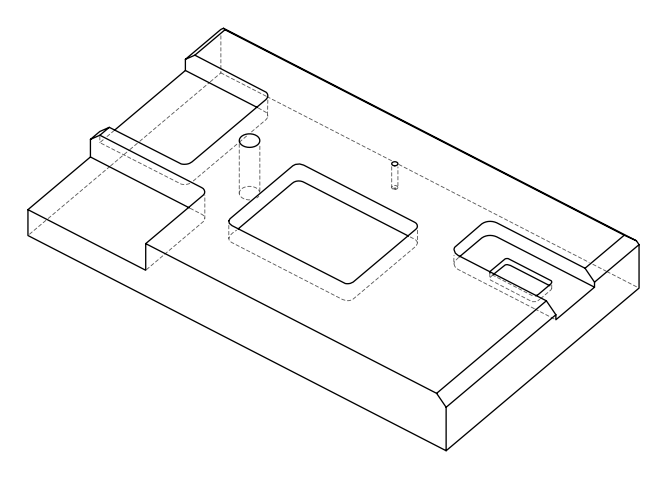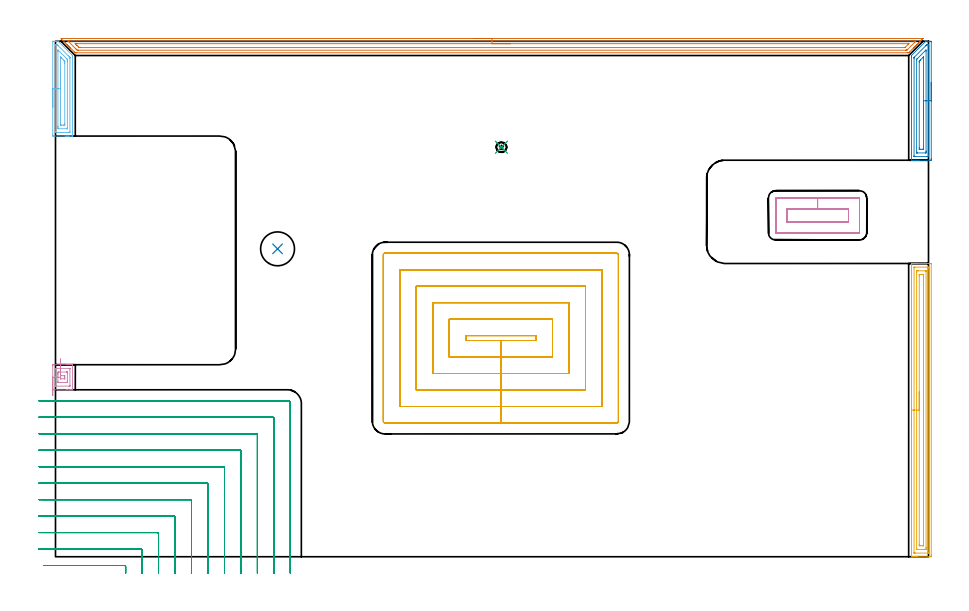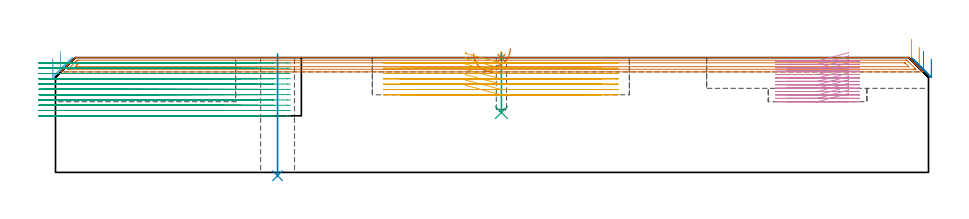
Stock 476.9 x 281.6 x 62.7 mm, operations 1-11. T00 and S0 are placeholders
(PLAN: 13 operations, 7 tool changes, 119.7 min)
(1 SPOT_DRILL | STEP1POCKET | NXT0321_9005460120000 | 0.03 min | 1 mm3)
(2 INDEXABLE_INSERT_DRILL_THROUGH_HOLE_FROM_SOLID | STEP1HOLE | NXT0302_008 | 0.27 min | 16819 mm3)
(3 DRILL_BLIND_HOLE_INTO_CENTER | STEP1POCKET | UGT0301_179 | 0.13 min | 698 mm3)
(4 AREA_MILL | FG_CHAMFER_SURFACE | UGT0205_001 | 0.69 min | 1519 mm3)
(5 AREA_MILL_1 | FG_CHAMFER_SURFACE_1 | UGT0205_001 | 5.38 min | 9692 mm3)
(6 AREA_MILL_2 | FG_CHAMFER_SURFACE_2 | UGT0205_001 | 1.83 min | 3388 mm3)
(7 AREA_MILL_3 | FG_CHAMFER_SURFACE_3 | UGT0205_001 | 11.35 min | 14253 mm3)
(8 AREA_MILL_4 | FG_CHAMFER_SURFACE_4 | UGT0205_001 | 2.25 min | 3911 mm3)
(9 MILL_CORNER_NOTCH_RECTANGULAR | CORNER_NOTCH_RECTANGULAR | NXT0201_011 | Follow Part, ap 3, ae 75% | 37.52 min | 388778 mm3)
(10 MILL_RECTANGULAR_POCKET | POCKET_RECTANGULAR_STRAIGHT | NXT0201_009 | Follow Part, ap 2, ae 75% | 6.67 min | 34671 mm3)
(11 MILL_RECTANGULAR_POCKET_1 | POCKET_RECTANGULAR_STRAIGHT_1 | NXT0201_011 | Follow Part, ap 3, ae 75% | 23.32 min | 297559 mm3)
(12 MILL_SLOT | SLOT_PARTIAL_RECTANGULAR | UGT0201_008 | Follow Part, ap 4, ae 75% | 7.96 min | 89293 mm3)
(13 MILL_SLOT_1 | SLOT_PARTIAL_RECTANGULAR_1 | UGT0201_008 | Follow Part, ap 4, ae 75% | 22.37 min | 294721 mm3)
(TOOL NXT0321_9005460120000 | NC Spot Drill, 142deg, 12mm, Carbide, Uncoated | D12 PA142 FL30 Z2)
(TOOL NXT0302_008 | Index. Insert Drill 18.5mm [880-D1850L25-05] | D18.5 PA176 FL93 Z2)
(TOOL UGT0301_179 | Twist Drill 5.6 mm | D5.6 PA118 FL55 Z2)
(TOOL UGT0205_001 | Chamfer Mill 20 x 3 x 45 deg. | D20 FL50 Z2)
(TOOL NXT0201_011 | ENDMILL 12mm [2P460-1200-NA 1630] | D12 FL38 Z6)
(TOOL NXT0201_009 | ENDMILL 8mm [2P460-0800-NA 1630] | D8 FL26 Z6)
(TOOL UGT0201_008 | End Mill 16 mm | D16 FL32 Z4)
(OP 1 SPOT_DRILL)
G17 G21 G94 G90
T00 M6
G54
G17 G0 G90 X243.6 Y223.7 S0 M3
G43 Z72.7 H0
G94 G81 G98 Z62.459 F250. R65.7
G80
M5
M2
(OP 2 INDEXABLE_INSERT_DRILL_THROUGH_HOLE_FROM_SOLID)
G17 G21 G94 G90
T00 M6
G54
G17 G0 G90 X121.3 Y168.2 S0 M3
G43 Z72.7 H1
G94 G81 G98 Z-1.823 F250. R64.7
G80
M5
M2
(OP 3 DRILL_BLIND_HOLE_INTO_CENTER)
G17 G21 G94 G90
T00 M6
G54
G17 G0 G90 X243.6 Y223.7 S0 M3
G43 Z72.7 H0
G94 G81 G98 Z32.7 F250. R64.7
G80
M5
M2
(OP 4 AREA_MILL)
G17 G21 G94 G90
T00 M6
G54
G17 G0 G90 X-1.5 Y88.05 S1061 M3
G43 Z72.7 H0
Z61.9
G94 G1 Y88.088 Z61.028 F250.
Y88.202 Z60.163
Y88.391 Z59.312
Y88.653 Z58.48
Y88.987 Z57.674
Y89.39 Z56.9
Y89.858 Z56.164
Y90.39 Z55.472
Y90.979 Z54.829
Y91.622 Z54.24
Y92.314 Z53.708
Y93.05 Z53.24
Y93.824 Z52.837
Y94.63 Z52.503
Y95.462 Z52.241
Y96.313 Z52.052
Y97.178 Z51.938
Y98.05 Z51.9
Y104.296
X-1.497 Y104.665 Z51.902
X-1.492 Y104.89 Z51.906
X-1.263 Y104.9 Z52.134
X6.117 Z59.511
X6.69 Z60.087
X7.003 Z60.399
X7.577 Z60.973
X7.89 Z61.285
X8.516 Z61.915
X8.93 Z62.33
X9.273 Y104.893 Z62.664
X9.297 Y104.89 Z62.688
X9.3 Y104.742 Z62.7
Y91.358
X9.297 Y91.21 Z62.688
X9.273 Y91.207 Z62.664
X8.93 Y91.2 Z62.33
X8.516 Z61.915
X7.89 Z61.285
X6.69 Z60.087
X6.117 Z59.511
X-1.264 Y91.201 Z52.133
X-1.492 Y91.21 Z51.906
X-1.499 Y91.438 Z51.899
Y91.468
X-1.5 Y98.05 Z51.9
X-0.086 Z53.314
Y102.508
X-0.084 Y102.734 Z53.316
X-0.081 Y102.844 Z53.319
X-0.078 Y102.89 Z53.322
X0.025 Y102.893 Z53.425
X0.412 Y102.899 Z53.812
X7.504 Y102.9 Z60.904
X7.749 Y102.897 Z61.149
X7.844 Y102.892 Z61.244
X7.879 Y102.888 Z61.279
X7.881 Y102.843 Z61.281
X7.884 Y102.734 Z61.284
X7.886 Y102.516 Z61.286
Y93.592
X7.884 Y93.366 Z61.284
X7.881 Y93.256 Z61.281
X7.878 Y93.21 Z61.278
X7.774 Y93.207 Z61.174
X7.388 Y93.201 Z60.788
X0.296 Y93.2 Z53.696
X0.051 Y93.203 Z53.451
X-0.044 Y93.208 Z53.356
X-0.079 Y93.212 Z53.321
X-0.081 Y93.257 Z53.319
X-0.084 Y93.366 Z53.316
X-0.086 Y93.584 Z53.314
Y98.05
X1.328 Z54.728
Y99.3
X1.329 Y99.835 Z54.729
X1.33 Y100.19 Z54.73
X1.335 Y100.727 Z54.735
X1.346 Y100.89 Z54.746
X1.514 Y100.898 Z54.914
X1.683 Y100.899 Z55.083
X2.398 Y100.9 Z55.798
X5.945 Z59.345
X6.117 Y100.899 Z59.517
X6.288 Y100.895 Z59.688
X6.402 Y100.89 Z59.802
X6.465 Y100.88 Z59.865
X6.467 Y100.845 Z59.867
X6.469 Y100.727 Z59.869
X6.471 Y100.37 Z59.871
Y96.265
X6.47 Y95.91 Z59.87
X6.464 Y95.373 Z59.864
X6.454 Y95.21 Z59.854
X6.286 Y95.202 Z59.686
X6.117 Y95.201 Z59.517
X5.402 Y95.2 Z58.802
X1.855 Z55.255
X1.683 Y95.201 Z55.083
X1.512 Y95.205 Z54.912
X1.398 Y95.21 Z54.798
X1.335 Y95.22 Z54.735
X1.333 Y95.255 Z54.733
X1.33 Y95.373 Z54.73
X1.329 Y95.73 Z54.729
X1.328 Y98.05 Z54.728
X2.743 Z56.143
X2.746 Y98.766 Z56.146
X2.749 Y98.87 Z56.149
X2.751 Y98.89 Z56.151
X2.771 Y98.893 Z56.171
X2.823 Y98.896 Z56.223
X3.034 Y98.899 Z56.434
X4.779 Z58.179
X4.976 Y98.897 Z58.376
X5.025 Y98.894 Z58.425
X5.046 Y98.891 Z58.446
X5.05 Y98.88 Z58.45
X5.052 Y98.813 Z58.452
X5.057 Y98.224 Z58.457
Y98.05
X5.054 Y97.334 Z58.454
X5.051 Y97.23 Z58.451
X5.049 Y97.21 Z58.449
X5.029 Y97.207 Z58.429
X4.977 Y97.204 Z58.377
X4.766 Y97.201 Z58.166
X3.021 Z56.421
X2.824 Y97.203 Z56.224
X2.775 Y97.206 Z56.175
X2.754 Y97.21 Z56.154
X2.75 Y97.22 Z56.15
X2.748 Y97.287 Z56.148
X2.743 Y97.876 Z56.143
Y98.05
X2.742 Y98.922 Z56.18
X2.741 Y99.787 Z56.293
Y100.639 Z56.481
X2.74 Y101.471 Z56.743
X2.739 Y102.277 Z57.076
X2.738 Y103.051 Z57.478
Y103.787 Z57.946
X2.737 Y104.48 Z58.477
Y105.124 Z59.066
X2.736 Y105.714 Z59.708
Y106.245 Z60.4
X2.735 Y106.715 Z61.135
Y107.118 Z61.909
Y107.453 Z62.714
X2.734 Y107.716 Z63.546
Y107.906 Z64.398
Y108.02 Z65.262
Y108.059 Z66.134
G0 Z72.7
M5
M2
(OP 5 AREA_MILL_1)
G17 G21 G94 G90
T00 M6
G54
G17 G0 G90 X467.6 Y70.1 S1061 M3
G43 Z72.7 H0
G94 G1 Y70.138 Z71.828 F250.
Y70.252 Z70.963
Y70.441 Z70.112
Y70.703 Z69.28
Y71.037 Z68.474
Y71.44 Z67.7
Y71.909 Z66.964
Y72.44 Z66.272
Y73.029 Z65.629
Y73.672 Z65.039
Y74.364 Z64.508
Y75.1 Z64.04
Y75.874 Z63.637
Y76.68 Z63.303
Y77.512 Z63.041
Y78.364 Z62.852
Y79.229 Z62.738
Y80.1 Z62.7
Y160.032
X467.603 Y160.191 Z62.688
X467.63 Y160.2 Z62.661
X467.994 Z62.306
X468.343 Z61.956
X469.01 Z61.285
X470.23 Z60.067
X470.784 Z59.511
X477.876 Z52.421
X478.155 Y160.198 Z52.142
X478.392 Y160.19 Z51.906
X478.399 Y159.952 Z51.899
X478.4 Y0.98 Z51.9
X478.399 Y0.615 Z51.901
X478.394 Y0.093 Z51.903
X478.392 Y0.008 Z51.906
X477.876 Y0.004 Z52.421
X477.266 Y0. Z53.031
X470.784 Z59.511
X470.23 Z60.067
X469.897 Z60.399
X469.344 Z60.953
X469.01 Z61.285
X468.344 Z61.956
X467.994 Z62.306
X467.63 Z62.661
X467.603 Y0.009 Z62.688
X467.6 Y0.168 Z62.7
Y80.1
X469.014 Z61.286
Y157.795
X469.015 Y158.022 Z61.285
X469.018 Y158.132 Z61.282
X469.021 Y158.179 Z61.279
X469.102 Y158.19 Z61.198
X469.501 Y158.199 Z60.799
X476.103 Y158.2 Z54.197
X476.592 Z53.708
X476.846 Y158.195 Z53.454
X476.951 Y158.19 Z53.349
X476.979 Y158.179 Z53.321
X476.982 Y158.131 Z53.318
X476.985 Y158.022 Z53.315
X476.986 Y157.803 Z53.314
Y2.405
X476.985 Y2.178 Z53.315
X476.982 Y2.068 Z53.318
X476.979 Y2.021 Z53.321
X476.898 Y2.01 Z53.402
X476.5 Y2.001 Z53.8
X469.897 Y2. Z60.403
X469.408 Z60.892
X469.154 Y2.005 Z61.146
X469.049 Y2.01 Z61.251
X469.021 Y2.021 Z61.279
X469.018 Y2.069 Z61.282
X469.015 Y2.178 Z61.285
X469.014 Y2.397 Z61.286
Y80.1
X470.428 Z59.872
X470.429 Y155.12 Z59.871
X470.43 Y155.477 Z59.87
X470.433 Y156.013 Z59.867
X470.435 Y156.182 Z59.865
X470.603 Y156.195 Z59.697
X470.784 Y156.197 Z59.517
X471.485 Y156.2 Z58.815
X475.031 Z55.269
X475.217 Y156.199 Z55.083
X475.402 Y156.197 Z54.898
X475.525 Y156.193 Z54.775
X475.565 Y156.19 Z54.735
X475.567 Y156.174 Z54.733
X475.569 Y156.132 Z54.731
X475.571 Y156.013 Z54.729
Y5.08
X475.57 Y4.723 Z54.73
X475.567 Y4.187 Z54.733
X475.565 Y4.018 Z54.735
X475.397 Y4.006 Z54.903
X475.217 Y4.003 Z55.083
X474.515 Y4. Z55.785
X470.969 Z59.331
X470.784 Y4.001 Z59.517
X470.598 Y4.003 Z59.702
X470.475 Y4.007 Z59.825
X470.435 Y4.01 Z59.865
X470.433 Y4.026 Z59.867
X470.431 Y4.068 Z59.869
X470.429 Y4.187 Z59.871
X470.428 Y80.1 Z59.872
X471.843 Z58.457
Y153.334
X471.845 Y154.051 Z58.455
X471.847 Y154.155 Z58.453
X471.849 Y154.18 Z58.451
X471.86 Y154.19 Z58.44
X471.912 Y154.193 Z58.388
X472.127 Y154.197 Z58.173
X472.557 Y154.2 Z57.743
X473.47 Z56.83
X473.881 Y154.198 Z56.419
X474.087 Y154.194 Z56.213
X474.137 Y154.19 Z56.163
X474.151 Y154.185 Z56.149
X474.153 Y154.169 Z56.147
X474.155 Y154.102 Z56.145
X474.157 Y153.508 Z56.143
Y153.334
Y6.148
X474.155 Y6.044 Z56.145
X474.153 Y6.016 Z56.147
X474.15 Y6.01 Z56.15
X474.141 Y6.006 Z56.159
X474.088 Y6.003 Z56.212
X473.873 Y6.001 Z56.427
X473.443 Y6. Z56.857
X472.53 Z57.77
X472.119 Y6.002 Z58.181
X471.913 Y6.006 Z58.387
X471.863 Y6.01 Z58.437
X471.849 Y6.015 Z58.451
X471.847 Y6.031 Z58.453
X471.845 Y6.098 Z58.455
X471.843 Y6.692 Z58.457
Y6.866
Y80.1
Y80.972 Z58.495
Y81.837 Z58.609
Y82.688 Z58.798
Y83.52 Z59.06
Y84.326 Z59.394
Y85.1 Z59.797
Y85.836 Z60.266
Y86.528 Z60.797
Y87.171 Z61.386
Y87.761 Z62.029
Y88.292 Z62.722
Y88.76 Z63.457
Y89.163 Z64.231
Y89.497 Z65.037
Y89.759 Z65.869
Y89.948 Z66.721
Y90.062 Z67.586
Y90.1 Z68.457
G0 Z72.7
M5
M2
(OP 6 AREA_MILL_2)
G17 G21 G94 G90
T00 M6
G54
G17 G0 G90 X-1.5 Y245.7 S1061 M3
G43 Z72.7 H0
Z61.9
G94 G1 Y245.738 Z61.028 F250.
Y245.852 Z60.163
Y246.041 Z59.312
Y246.303 Z58.48
Y246.637 Z57.674
Y247.04 Z56.9
Y247.508 Z56.164
Y248.04 Z55.472
Y248.629 Z54.829
Y249.272 Z54.24
Y249.964 Z53.708
Y250.7 Z53.24
Y251.474 Z52.837
Y252.28 Z52.503
Y253.112 Z52.241
Y253.963 Z52.052
Y254.828 Z51.938
Y255.7 Z51.9
Y281.303
X-1.497 Y281.485 Z51.903
X-1.491 Y281.598 Z51.906
X-0.09 Y281.6 Z53.306
X0.368 Z53.766
X1.457 Y281.599 Z54.854
X1.5 Y281.59 Z54.896
X1.547 Y281.554 Z54.945
X9.173 Y273.928 Z62.572
X9.225 Y273.873 Z62.624
X9.295 Y273.795 Z62.691
X9.3 Y273.038 Z62.7
Y229.915
X9.297 Y229.809 Z62.689
X9.28 Y229.806 Z62.672
X9.03 Y229.8 Z62.428
X7.46 Z60.859
X7.003 Z60.399
X6.775 Z60.172
X6.117 Z59.514
X5.888 Z59.285
X5.23 Z58.624
X-1.307 Y229.801 Z52.09
X-1.491 Y229.81 Z51.905
X-1.499 Y229.994 Z51.899
X-1.5 Y230.359 Z51.9
Y255.7
X-0.086 Z53.314
Y279.258
X-0.081 Y279.483 Z53.319
X-0.079 Y279.585 Z53.321
X0.124 Y279.591 Z53.524
X0.462 Y279.598 Z53.862
X0.797 Y279.599 Z54.197
X0.909 Y279.596 Z54.309
X0.998 Y279.591 Z54.398
X1.053 Y279.586 Z54.453
X1.089 Y279.552 Z54.489
X1.387 Y279.262 Z54.787
X7.003 Y273.647 Z60.403
X7.609 Y273.038 Z61.009
X7.812 Y272.828 Z61.212
X7.879 Y272.757 Z61.279
X7.881 Y272.706 Z61.281
X7.883 Y272.596 Z61.283
X7.886 Y272.153 Z61.286
Y232.141
X7.881 Y231.916 Z61.281
X7.879 Y231.815 Z61.279
X7.676 Y231.809 Z61.076
X7.338 Y231.802 Z60.738
X3.625 Y231.8 Z57.025
X0.797 Z54.197
X0.246 Y231.801 Z53.646
X0.041 Y231.805 Z53.441
X-0.023 Y231.81 Z53.377
X-0.079 Y231.817 Z53.321
X-0.081 Y231.917 Z53.319
X-0.086 Y232.134 Z53.314
Y255.7
X1.328 Z54.728
X1.329 Y276.062 Z54.729
X1.33 Y276.595 Z54.73
X1.333 Y276.779 Z54.733
X1.335 Y276.848 Z54.735
X1.604 Y276.595 Z55.004
X6.052 Y272.149 Z59.452
X6.117 Y272.084 Z59.517
X6.32 Y271.875 Z59.72
X6.421 Y271.768 Z59.821
X6.465 Y271.713 Z59.865
X6.467 Y271.616 Z59.867
X6.47 Y271.26 Z59.87
X6.471 Y270.904 Z59.871
X6.472 Y270.371 Z59.872
X6.471 Y234.449 Z59.871
X6.469 Y233.916 Z59.869
X6.467 Y233.828 Z59.867
X6.466 Y233.814 Z59.866
X6.424 Y233.808 Z59.824
X6.347 Y233.803 Z59.747
X6.232 Y233.8 Z59.632
X1.683 Y233.801 Z55.083
X1.568 Y233.803 Z54.968
X1.343 Y233.81 Z54.743
X1.335 Y233.916 Z54.735
X1.331 Y234.269 Z54.731
X1.329 Y234.805 Z54.729
X1.328 Y235.161 Z54.728
Y255.7
X2.743 Z56.143
Y272.149
X2.745 Y272.863 Z56.145
X2.747 Y272.966 Z56.147
X2.748 Y272.981 Z56.148
X2.831 Y272.908 Z56.231
X3.023 Y272.722 Z56.423
X3.312 Y272.439 Z56.712
X3.457 Y272.295 Z56.857
X4.491 Y271.26 Z57.891
X4.639 Y271.109 Z58.039
X4.937 Y270.803 Z58.337
X5.051 Y270.673 Z58.451
X5.053 Y270.633 Z58.453
X5.056 Y270.546 Z58.456
X5.057 Y270.371 Z58.457
Y269.655
Y236.583
X5.053 Y235.871 Z58.453
X5.051 Y235.822 Z58.451
X5.046 Y235.81 Z58.446
X5.026 Y235.807 Z58.426
X4.929 Y235.803 Z58.329
X4.734 Y235.801 Z58.134
X4.343 Y235.8 Z57.743
X3.351 Z56.751
X3.022 Y235.802 Z56.422
X2.858 Y235.806 Z56.258
X2.776 Y235.81 Z56.176
X2.749 Y235.817 Z56.149
X2.748 Y235.844 Z56.148
X2.743 Y236.409 Z56.143
Y255.7
Y256.572 Z56.181
Y257.436 Z56.295
Y258.288 Z56.483
Y259.12 Z56.746
Y259.926 Z57.08
Y260.7 Z57.482
Y261.436 Z57.951
Y262.128 Z58.482
Y262.771 Z59.072
Y263.36 Z59.715
Y263.891 Z60.407
Y264.36 Z61.143
Y264.763 Z61.916
Y265.097 Z62.722
Y265.359 Z63.554
Y265.548 Z64.406
Y265.662 Z65.271
Y265.7 Z66.143
G0 Z72.7
M5
M2
(OP 7 AREA_MILL_3)
G17 G21 G94 G90
T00 M6
G54
G17 G0 G90 X228.45 Y283.1 S1061 M3
G43 Z72.7 H0
Z64.9
G94 G1 X228.488 Z64.029 F250.
X228.602 Z63.164
X228.791 Z62.312
X229.053 Z61.48
X229.387 Z60.674
X229.79 Z59.9
X230.258 Z59.164
X230.79 Z58.472
X231.379 Z57.829
X232.022 Z57.24
X232.714 Z56.709
X233.45 Z56.24
X234.224 Z55.837
X235.03 Z55.503
X235.862 Z55.241
X236.713 Z55.052
X237.578 Z54.938
X238.45 Z54.9
X473.883 Y283.099 Z54.899
X473.885 Y283.095 Z54.903
X473.883 Y283.084 Z54.914
X473.293 Y282.493 Z55.507
X473.072 Y282.27 Z55.726
X472.46 Y281.66 Z56.339
X472.395 Y281.595 Z56.404
X472.195 Y281.393 Z56.603
X471.627 Y280.827 Z57.173
X471.502 Y280.701 Z57.297
X471.317 Y280.516 Z57.48
X470.794 Y279.994 Z58.006
X470.44 Y279.639 Z58.358
X469.96 Y279.161 Z58.839
X469.716 Y278.915 Z59.082
X469.564 Y278.761 Z59.234
X469.414 Y278.613 Z59.385
X469.27 Y278.469 Z59.529
X469.125 Y278.323 Z59.673
X468.983 Y278.182 Z59.816
X468.823 Y278.022 Z59.975
X468.686 Y277.884 Z60.112
X466.492 Y275.691 Z62.306
X466.145 Y275.347 Z62.653
X466.1 Y275.307 Z62.693
X465.251 Y275.3 Z62.7
X11.648
X10.881 Y275.304 Z62.695
X10.799 Y275.307 Z62.693
X10.755 Y275.346 Z62.653
X10.408 Y275.691 Z62.306
X8.214 Y277.884 Z60.112
X8.077 Y278.022 Z59.975
X7.917 Y278.182 Z59.816
X7.775 Y278.323 Z59.673
X7.63 Y278.469 Z59.529
X7.486 Y278.613 Z59.385
X7.336 Y278.761 Z59.234
X7.184 Y278.915 Z59.083
X7.055 Y279.044 Z58.954
X6.9 Y279.197 Z58.798
X6.737 Y279.362 Z58.636
X6.624 Y279.475 Z58.523
X6.459 Y279.639 Z58.356
X6.291 Y279.808 Z58.19
X5.332 Y280.767 Z57.231
X3.391 Y282.709 Z55.291
X3.166 Y282.937 Z55.063
X3.019 Y283.093 Z54.906
X3.166 Y283.1 Z54.9
X238.45
Y281.686 Z56.314
X468.972
X469.547 Y281.685 Z56.315
X469.716 Y281.683 Z56.317
X469.872 Y281.679 Z56.321
X470.007 Y281.669 Z56.331
X469.947 Y281.604 Z56.396
X469.812 Y281.464 Z56.536
X469.716 Y281.366 Z56.634
X469.509 Y281.158 Z56.842
X465.526 Y277.176 Z60.824
X465.252 Y276.904 Z61.096
X465.078 Y276.739 Z61.261
X465.052 Y276.721 Z61.279
X465.01 Y276.719 Z61.281
X464.917 Y276.716 Z61.284
X464.731 Y276.715 Z61.285
X464.359 Y276.714 Z61.286
X12.541 Y276.715 Z61.285
X12.392
X12.021 Y276.72 Z61.28
X11.839 Y276.723 Z61.277
X11.648 Y276.906 Z61.094
X11.105 Y277.446 Z60.554
X10.755 Y277.794 Z60.206
X7.184 Y281.366 Z56.634
X6.944 Y281.611 Z56.389
X6.896 Y281.662 Z56.338
X6.883 Y281.679 Z56.321
X6.893 Y281.681 Z56.319
X6.95 Y281.683 Z56.317
X7.184 Y281.685 Z56.315
X7.332 Y281.686 Z56.314
X238.45
Y280.272 Z57.728
X465.947 Y280.271 Z57.729
X466.014 Y280.27 Z57.73
X466.145 Y280.266 Z57.734
X466.152 Y280.265 Z57.735
X466.15 Y280.257 Z57.743
X466.145 Y280.245 Z57.755
X464.223 Y278.323 Z59.677
X464.072 Y278.175 Z59.825
X464.041 Y278.148 Z59.852
X464.027 Y278.138 Z59.862
X463.992 Y278.135 Z59.865
X463.861 Y278.131 Z59.869
X463.663 Y278.129 Z59.871
X13.631
X13.434 Y278.13 Z59.87
X13.237 Y278.134 Z59.866
X12.869 Y278.143 Z59.857
X12.681 Y278.323 Z59.677
X12.541 Y278.459 Z59.541
X11.799 Y279.2 Z58.8
X11.648 Y279.351 Z58.649
X10.925 Y280.077 Z57.923
X10.755 Y280.25 Z57.75
X10.752 Y280.266 Z57.734
X11.648 Y280.271 Z57.729
X238.45 Y280.272 Z57.728
X239.322 Z57.767
X240.186 Z57.88
X241.038 Z58.069
X241.87 Z58.332
X242.676 Z58.665
X243.45 Z59.068
X244.186 Z59.537
X244.878 Z60.068
X245.521 Z60.657
X246.11 Z61.301
X246.641 Z61.993
X247.11 Z62.728
X247.513 Z63.502
X247.847 Z64.308
X248.109 Z65.14
X248.298 Z65.992
X248.412 Z66.857
X248.45 Z67.728
G0 Z72.7
M5
M2
(OP 8 AREA_MILL_4)
G17 G21 G94 G90
T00 M6
G54
G17 G0 G90 X478.4 Y259.1 S1061 M3
G43 Z72.7 H0
Z61.9
G94 G1 Y259.062 Z61.028 F250.
Y258.948 Z60.164
Y258.759 Z59.312
Y258.497 Z58.48
Y258.163 Z57.674
Y257.76 Z56.9
Y257.292 Z56.164
Y256.76 Z55.472
Y256.171 Z54.829
Y255.528 Z54.24
Y254.836 Z53.709
Y254.1 Z53.24
Y253.326 Z52.837
Y252.52 Z52.503
Y251.688 Z52.241
Y250.836 Z52.052
Y249.972 Z51.938
Y249.1 Z51.9
Y217.503
X478.399 Y217.14 Z51.901
X478.393 Y216.623 Z51.903
X478.391 Y216.607 Z51.905
X477.876 Y216.6 Z52.42
X471.67 Z58.623
X470.975 Z59.322
X470.783 Z59.514
X470.089 Z60.208
X469.897 Z60.4
X469.513 Z60.786
X468.508 Z61.791
X468.124 Z62.175
X467.826 Z62.472
X467.616 Y216.607 Z62.676
X467.603 Y216.609 Z62.689
X467.6 Y216.696 Z62.7
Y273.07
X467.604 Y273.795 Z62.69
X467.673 Y273.873 Z62.626
X475.331 Y281.533 Z54.966
X475.385 Y281.588 Z54.908
X475.397 Y281.595 Z54.895
X475.407 Y281.599 Z54.885
X475.445 Y281.6 Z54.848
X475.6 Z54.697
X477.492 Z52.807
X478.392 Y281.599 Z51.906
X478.395 Y281.504 Z51.905
X478.4 Y281.242 Z51.9
Y249.1
X476.986 Z53.314
Y218.92
X476.984 Y218.695 Z53.316
X476.982 Y218.64 Z53.318
X476.979 Y218.616 Z53.321
X476.977 Y218.61 Z53.323
X476.943 Y218.607 Z53.357
X476.733 Y218.602 Z53.567
X476.418 Y218.6 Z53.882
X476.103 Z54.197
X469.325 Z60.975
X469.136 Y218.603 Z61.164
X469.083 Y218.605 Z61.217
X469.032 Y218.609 Z61.268
X469.021 Y218.696 Z61.279
X469.014 Y218.911 Z61.286
Y218.916
Y272.178
X469.017 Y272.624 Z61.283
X469.019 Y272.734 Z61.281
X469.021 Y272.757 Z61.279
X469.033 Y272.774 Z61.267
X469.062 Y272.808 Z61.238
X469.165 Y272.915 Z61.135
X475.375 Y279.125 Z54.925
X475.536 Y279.284 Z54.764
X475.825 Y279.563 Z54.475
X475.868 Y279.59 Z54.432
X475.946 Y279.593 Z54.354
X476.103 Y279.597 Z54.197
X476.675 Y279.6 Z53.625
X476.864 Y279.597 Z53.436
X476.917 Y279.595 Z53.383
X476.968 Y279.591 Z53.332
X476.979 Y279.504 Z53.321
X476.986 Y279.289 Z53.314
Y279.284
Y249.1
X475.572 Z54.728
X475.571 Y221.579 Z54.729
X475.57 Y221.225 Z54.73
X475.566 Y220.691 Z54.734
X475.565 Y220.612 Z54.736
X475.398 Y220.604 Z54.902
X475.307 Y220.601 Z54.993
X470.783 Z59.517
X470.692 Y220.603 Z59.608
X470.511 Y220.61 Z59.789
X470.435 Y220.618 Z59.865
X470.433 Y220.641 Z59.867
X470.431 Y220.691 Z59.869
X470.429 Y221.046 Z59.871
Y271.294
X470.43 Y271.648 Z59.87
X470.433 Y271.7 Z59.867
X470.436 Y271.725 Z59.864
X470.449 Y271.741 Z59.851
X470.522 Y271.819 Z59.778
X470.783 Y272.084 Z59.517
X470.832 Y272.133 Z59.468
X475.321 Y276.621 Z54.979
X475.422 Y276.718 Z54.878
X475.556 Y276.846 Z54.744
X475.565 Y276.621 Z54.735
X475.569 Y276.463 Z54.731
X475.571 Y276.266 Z54.729
X475.572 Y249.1 Z54.728
X474.157 Z56.143
Y223.528
X474.156 Y223.354 Z56.144
X474.151 Y222.646 Z56.149
X474.144 Y222.61 Z56.156
X474.102 Y222.606 Z56.198
X474.008 Y222.602 Z56.292
X473.82 Y222.601 Z56.48
X473.443 Y222.6 Z56.857
X472.423 Z57.877
X472.12 Z58.18
X471.968 Y222.602 Z58.332
X471.892 Y222.606 Z58.408
X471.858 Y222.609 Z58.442
X471.85 Y222.628 Z58.45
X471.844 Y223.18 Z58.456
X471.843 Y223.354 Z58.457
Y270.234
X471.844 Y270.407 Z58.456
X471.847 Y270.585 Z58.453
X471.85 Y270.67 Z58.45
X471.894 Y270.733 Z58.406
X472.06 Y270.904 Z58.24
X472.443 Y271.294 Z57.857
X472.5 Y271.351 Z57.8
X473.831 Y272.682 Z56.469
X473.941 Y272.792 Z56.359
X474.08 Y272.929 Z56.22
X474.141 Y272.984 Z56.159
X474.15 Y272.99 Z56.15
X474.153 Y272.974 Z56.147
X474.156 Y272.919 Z56.144
X474.157 Y272.787 Z56.143
Y249.1
Y248.228 Z56.181
Y247.364 Z56.295
Y246.512 Z56.483
Y245.68 Z56.746
Y244.874 Z57.08
Y244.1 Z57.482
Y243.364 Z57.951
Y242.672 Z58.482
Y242.029 Z59.072
Y241.44 Z59.715
Y240.908 Z60.407
Y240.44 Z61.143
Y240.037 Z61.917
Y239.703 Z62.722
Y239.441 Z63.555
Y239.252 Z64.406
Y239.138 Z65.271
Y239.1 Z66.143
G0 Z72.7
M5
M2
(OP 9 MILL_CORNER_NOTCH_RECTANGULAR)
G17 G21 G94 G90
T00 M6
G54
G17 G0 G90 X38.3 Y-9. S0 M3
G43 Z72.7 H1
Z59.809
G94 G1 Y-6. F250.
Y-5.393 F500.
G3 X37.707 Y-4.8 R0.6
G1 X-3.6
X-6.6 F250.
G0 Z72.7
X47.3 Y-9.
Z59.809
G1 Y-6.
Y3.606 F500.
G3 X46.706 Y4.2 R0.6
G1 X-5.004
G2 X-6. Y4.206 R81.
G1 X-9. Y4.243 F250.
G0 Z72.7
X56.3 Y-9.
Z59.809
G1 Y-6.
Y12.606 F500.
G3 X55.706 Y13.2 R0.6
G1 X-5.004
G2 X-6. Y13.207 R72.
G1 X-9. Y13.248 F250.
G0 Z72.7
X65.3 Y-9.
Z59.809
G1 Y-6.
Y21.606 F500.
G3 X64.706 Y22.2 R0.6
G1 X-5.004
G2 X-6. Y22.208 R63.
G1 X-9. Y22.255 F250.
G0 Z72.7
X74.3 Y-9.
Z59.809
G1 Y-6.
Y30.605 F500.
G3 X73.705 Y31.2 R0.6
G1 X-5.004
G2 X-6. Y31.209 R54.
G1 X-8.999 Y31.265 F250.
G0 Z72.7
X83.3 Y-9.
Z59.809
G1 Y-6.
Y39.605 F500.
G3 X82.705 Y40.2 R0.6
G1 X-5.004
G2 X-6. Y40.211 R45.
G1 X-8.999 Y40.277 F250.
G0 Z72.7
X92.3 Y-9.
Z59.809
G1 Y-6.
Y48.605 F500.
G3 X91.705 Y49.2 R0.6
G1 X-5.004
G2 X-6. Y49.214 R36.
G1 X-8.999 Y49.297 F250.
G0 Z72.7
X101.3 Y-9.
Z59.809
G1 Y-6.
Y57.604 F500.
G3 X100.704 Y58.2 R0.6
G1 X-5.004
G2 X-6. Y58.218 R27.
G1 X-8.998 Y58.329 F250.
G0 Z72.7
X110.3 Y-9.
Z59.809
G1 Y-6.
Y66.604 F500.
G3 X109.704 Y67.2 R0.6
G1 X-5.004
G2 X-6. Y67.228 R18.
G1 X-8.995 Y67.394 F250.
G0 Z72.7
X119.3 Y-9.
Z59.809
G1 Y-6.
Y75.604 F500.
G3 X118.704 Y76.2 R0.6
G1 X-5.004
G2 X-6. Y76.255 R9.
G1 X-8.982 Y76.587 F250.
G0 Z72.7
X128.3 Y-9.
Z59.809
G1 Y-6.
Y83.7 F500.
G3 X126.8 Y85.2 R1.5
G1 X-5.004
X-8.004 F250.
G0 Z72.7
X38.3 Y-9.
Z56.918
G1 Y-6.
Y-5.393 F500.
G3 X37.707 Y-4.8 R0.6
G1 X-3.6
X-6.6 F250.
G0 Z72.7
X47.3 Y-9.
Z56.918
G1 Y-6.
Y3.606 F500.
G3 X46.706 Y4.2 R0.6
G1 X37.707
X-6.
X-9. F250.
G0 Z72.7
X56.3 Y-9.
Z56.918
G1 Y-6.
Y12.606 F500.
G3 X55.706 Y13.2 R0.6
G1 X46.706
X-6.
X-9. F250.
G0 Z72.7
X65.3 Y-9.
Z56.918
G1 Y-6.
Y21.606 F500.
G3 X64.706 Y22.2 R0.6
G1 X55.706
X-6.
X-9. Y22.201 F250.
G0 Z72.7
X74.3 Y-9.
Z56.918
G1 Y-6.
Y30.605 F500.
G3 X73.705 Y31.2 R0.6
G1 X64.706
X-6.
X-9. Y31.201 F250.
G0 Z72.7
X83.3 Y-9.
Z56.918
G1 Y-6.
Y39.605 F500.
G3 X82.705 Y40.2 R0.6
G1 X73.705
X-6.
X-9. Y40.201 F250.
G0 Z72.7
X92.3 Y-9.
Z56.918
G1 Y-6.
Y48.605 F500.
G3 X91.705 Y49.2 R0.6
G1 X82.705
X-6.
X-9. Y49.201 F250.
G0 Z72.7
X101.3 Y-9.
Z56.918
G1 Y-6.
Y57.604 F500.
G3 X100.704 Y58.2 R0.6
G1 X91.705
X-6.
X-9. Y58.201 F250.
G0 Z72.7
X110.3 Y-9.
Z56.918
G1 Y-6.
Y66.604 F500.
G3 X109.704 Y67.2 R0.6
G1 X100.704
X-6.
X-9. Y67.202 F250.
G0 Z72.7
X119.3 Y-9.
Z56.918
G1 Y-6.
Y75.604 F500.
G3 X118.704 Y76.2 R0.6
G1 X109.704
X-6.
X-9. Y76.204 F250.
G0 Z72.7
X128.3 Y-9.
Z56.918
G1 Y-6.
Y83.7 F500.
G3 X126.8 Y85.2 R1.5
G1 X-5.988
X-8.988 F250.
G0 Z72.7
X38.3 Y-9.
Z54.027
G1 Y-6.
Y-5.393 F500.
G3 X37.707 Y-4.8 R0.6
G1 X-3.6
X-6.6 F250.
G0 Z72.7
X47.3 Y-9.
Z54.027
G1 Y-6.
Y3.606 F500.
G3 X46.706 Y4.2 R0.6
G1 X-6.
X-9. F250.
G0 Z72.7
X56.3 Y-9.
Z54.027
G1 Y-6.
Y12.606 F500.
G3 X55.706 Y13.2 R0.6
G1 X-6.
X-9. F250.
G0 Z72.7
X65.3 Y-9.
Z54.027
G1 Y-6.
Y21.606 F500.
G3 X64.706 Y22.2 R0.6
G1 X-6.
X-9. F250.
G0 Z72.7
X74.3 Y-9.
Z54.027
G1 Y-6.
Y30.605 F500.
G3 X73.705 Y31.2 R0.6
G1 X-6.
X-9. F250.
G0 Z72.7
X83.3 Y-9.
Z54.027
G1 Y-6.
Y39.605 F500.
G3 X82.705 Y40.2 R0.6
G1 X-6.
X-9. F250.
G0 Z72.7
X92.3 Y-9.
Z54.027
G1 Y-6.
Y48.605 F500.
G3 X91.705 Y49.2 R0.6
G1 X-6.
X-9. F250.
G0 Z72.7
X101.3 Y-9.
Z54.027
G1 Y-6.
Y57.604 F500.
G3 X100.704 Y58.2 R0.6
G1 X-6.
X-9. F250.
G0 Z72.7
X110.3 Y-9.
Z54.027
G1 Y-6.
Y66.604 F500.
G3 X109.704 Y67.2 R0.6
G1 X-6.
X-9. F250.
G0 Z72.7
X119.3 Y-9.
Z54.027
G1 Y-6.
Y75.604 F500.
G3 X118.704 Y76.2 R0.6
G1 X-6.
X-9. F250.
G0 Z72.7
X128.3 Y-9.
Z54.027
G1 Y-6.
Y83.7 F500.
G3 X126.8 Y85.2 R1.5
G1 X-6.
X-9. F250.
G0 Z72.7
X38.3 Y-9.
Z51.136
G1 Y-6.
Y-5.393 F500.
G3 X37.707 Y-4.8 R0.6
G1 X-3.6
X-6.6 F250.
G0 Z72.7
X47.3 Y-9.
Z51.136
G1 Y-6.
Y3.606 F500.
G3 X46.706 Y4.2 R0.6
G1 X-6.
X-9. F250.
G0 Z72.7
X56.3 Y-9.
Z51.136
G1 Y-6.
Y12.606 F500.
G3 X55.706 Y13.2 R0.6
G1 X-6.
X-9. F250.
G0 Z72.7
X65.3 Y-9.
Z51.136
G1 Y-6.
Y21.606 F500.
G3 X64.706 Y22.2 R0.6
G1 X-6.
X-9. F250.
G0 Z72.7
X74.3 Y-9.
Z51.136
G1 Y-6.
Y30.605 F500.
G3 X73.705 Y31.2 R0.6
G1 X-6.
X-9. F250.
G0 Z72.7
X83.3 Y-9.
Z51.136
G1 Y-6.
Y39.605 F500.
G3 X82.705 Y40.2 R0.6
G1 X-6.
X-9. F250.
G0 Z72.7
X92.3 Y-9.
Z51.136
G1 Y-6.
Y48.605 F500.
G3 X91.705 Y49.2 R0.6
G1 X-6.
X-9. F250.
G0 Z72.7
X101.3 Y-9.
Z51.136
G1 Y-6.
Y57.604 F500.
G3 X100.704 Y58.2 R0.6
G1 X-6.
X-9. F250.
G0 Z72.7
X110.3 Y-9.
Z51.136
G1 Y-6.
Y66.604 F500.
G3 X109.704 Y67.2 R0.6
G1 X-6.
X-9. F250.
G0 Z72.7
X119.3 Y-9.
Z51.136
G1 Y-6.
Y75.604 F500.
G3 X118.704 Y76.2 R0.6
G1 X-6.
X-9. F250.
G0 Z72.7
X128.3 Y-9.
Z51.136
G1 Y-6.
Y83.7 F500.
G3 X126.8 Y85.2 R1.5
G1 X-6.
X-9. F250.
G0 Z72.7
X38.3 Y-9.
Z48.245
G1 Y-6.
Y-5.393 F500.
G3 X37.707 Y-4.8 R0.6
G1 X-3.6
X-6.6 F250.
G0 Z72.7
X47.3 Y-9.
Z48.245
G1 Y-6.
Y3.606 F500.
G3 X46.706 Y4.2 R0.6
G1 X-6.
X-9. F250.
G0 Z72.7
X56.3 Y-9.
Z48.245
G1 Y-6.
Y12.606 F500.
G3 X55.706 Y13.2 R0.6
G1 X-6.
X-9. F250.
G0 Z72.7
X65.3 Y-9.
Z48.245
G1 Y-6.
Y21.606 F500.
G3 X64.706 Y22.2 R0.6
G1 X-6.
X-9. F250.
G0 Z72.7
X74.3 Y-9.
Z48.245
G1 Y-6.
Y30.605 F500.
G3 X73.705 Y31.2 R0.6
G1 X-6.
X-9. F250.
G0 Z72.7
X83.3 Y-9.
Z48.245
G1 Y-6.
Y39.605 F500.
G3 X82.705 Y40.2 R0.6
G1 X-6.
X-9. F250.
G0 Z72.7
X92.3 Y-9.
Z48.245
G1 Y-6.
Y48.605 F500.
G3 X91.705 Y49.2 R0.6
G1 X-6.
X-9. F250.
G0 Z72.7
X101.3 Y-9.
Z48.245
G1 Y-6.
Y57.604 F500.
G3 X100.704 Y58.2 R0.6
G1 X-6.
X-9. F250.
G0 Z72.7
X110.3 Y-9.
Z48.245
G1 Y-6.
Y66.604 F500.
G3 X109.704 Y67.2 R0.6
G1 X-6.
X-9. F250.
G0 Z72.7
X119.3 Y-9.
Z48.245
G1 Y-6.
Y75.604 F500.
G3 X118.704 Y76.2 R0.6
G1 X-6.
X-9. F250.
G0 Z72.7
X128.3 Y-9.
Z48.245
G1 Y-6.
Y83.7 F500.
G3 X126.8 Y85.2 R1.5
G1 X-6.
X-9. F250.
G0 Z72.7
X38.3 Y-9.
Z45.355
G1 Y-6.
Y-5.393 F500.
G3 X37.707 Y-4.8 R0.6
G1 X-3.6
X-6.6 F250.
G0 Z72.7
X47.3 Y-9.
Z45.355
G1 Y-6.
Y3.606 F500.
G3 X46.706 Y4.2 R0.6
G1 X-6.
X-9. F250.
G0 Z72.7
X56.3 Y-9.
Z45.355
G1 Y-6.
Y12.606 F500.
G3 X55.706 Y13.2 R0.6
G1 X-6.
X-9. F250.
G0 Z72.7
X65.3 Y-9.
Z45.355
G1 Y-6.
Y21.606 F500.
G3 X64.706 Y22.2 R0.6
G1 X-6.
X-9. F250.
G0 Z72.7
X74.3 Y-9.
Z45.355
G1 Y-6.
Y30.605 F500.
G3 X73.705 Y31.2 R0.6
G1 X-6.
X-9. F250.
G0 Z72.7
X83.3 Y-9.
Z45.355
G1 Y-6.
Y39.605 F500.
G3 X82.705 Y40.2 R0.6
G1 X-6.
X-9. F250.
G0 Z72.7
X92.3 Y-9.
Z45.355
G1 Y-6.
Y48.605 F500.
G3 X91.705 Y49.2 R0.6
G1 X-6.
X-9. F250.
G0 Z72.7
X101.3 Y-9.
Z45.355
G1 Y-6.
Y57.604 F500.
G3 X100.704 Y58.2 R0.6
G1 X-6.
X-9. F250.
G0 Z72.7
X110.3 Y-9.
Z45.355
G1 Y-6.
Y66.604 F500.
G3 X109.704 Y67.2 R0.6
G1 X-6.
X-9. F250.
G0 Z72.7
X119.3 Y-9.
Z45.355
G1 Y-6.
Y75.604 F500.
G3 X118.704 Y76.2 R0.6
G1 X-6.
X-9. F250.
G0 Z72.7
X128.3 Y-9.
Z45.355
G1 Y-6.
Y83.7 F500.
G3 X126.8 Y85.2 R1.5
G1 X-6.
X-9. F250.
G0 Z72.7
X38.3 Y-9.
Z42.464
G1 Y-6.
Y-5.393 F500.
G3 X37.707 Y-4.8 R0.6
G1 X-3.6
X-6.6 F250.
G0 Z72.7
X47.3 Y-9.
Z42.464
G1 Y-6.
Y3.606 F500.
G3 X46.706 Y4.2 R0.6
G1 X-6.
X-9. F250.
G0 Z72.7
X56.3 Y-9.
Z42.464
G1 Y-6.
Y12.606 F500.
G3 X55.706 Y13.2 R0.6
G1 X-6.
X-9. F250.
G0 Z72.7
X65.3 Y-9.
Z42.464
G1 Y-6.
Y21.606 F500.
G3 X64.706 Y22.2 R0.6
G1 X-6.
X-9. F250.
G0 Z72.7
X74.3 Y-9.
Z42.464
G1 Y-6.
Y30.605 F500.
G3 X73.705 Y31.2 R0.6
G1 X-6.
X-9. F250.
G0 Z72.7
X83.3 Y-9.
Z42.464
G1 Y-6.
Y39.605 F500.
G3 X82.705 Y40.2 R0.6
G1 X-6.
X-9. F250.
G0 Z72.7
X92.3 Y-9.
Z42.464
G1 Y-6.
Y48.605 F500.
G3 X91.705 Y49.2 R0.6
G1 X-6.
X-9. F250.
G0 Z72.7
X101.3 Y-9.
Z42.464
G1 Y-6.
Y57.604 F500.
G3 X100.704 Y58.2 R0.6
G1 X-6.
X-9. F250.
G0 Z72.7
X110.3 Y-9.
Z42.464
G1 Y-6.
Y66.604 F500.
G3 X109.704 Y67.2 R0.6
G1 X-6.
X-9. F250.
G0 Z72.7
X119.3 Y-9.
Z42.464
G1 Y-6.
Y75.604 F500.
G3 X118.704 Y76.2 R0.6
G1 X-6.
X-9. F250.
G0 Z72.7
X128.3 Y-9.
Z42.464
G1 Y-6.
Y83.7 F500.
G3 X126.8 Y85.2 R1.5
G1 X-6.
X-9. F250.
G0 Z72.7
X38.3 Y-9.
Z39.573
G1 Y-6.
Y-5.393 F500.
G3 X37.707 Y-4.8 R0.6
G1 X-3.6
X-6.6 F250.
G0 Z72.7
X47.3 Y-9.
Z39.573
G1 Y-6.
Y3.606 F500.
G3 X46.706 Y4.2 R0.6
G1 X-6.
X-9. F250.
G0 Z72.7
X56.3 Y-9.
Z39.573
G1 Y-6.
Y12.606 F500.
G3 X55.706 Y13.2 R0.6
G1 X-6.
X-9. F250.
G0 Z72.7
X65.3 Y-9.
Z39.573
G1 Y-6.
Y21.606 F500.
G3 X64.706 Y22.2 R0.6
G1 X-6.
X-9. F250.
G0 Z72.7
X74.3 Y-9.
Z39.573
G1 Y-6.
Y30.605 F500.
G3 X73.705 Y31.2 R0.6
G1 X-6.
X-9. F250.
G0 Z72.7
X83.3 Y-9.
Z39.573
G1 Y-6.
Y39.605 F500.
G3 X82.705 Y40.2 R0.6
G1 X-6.
X-9. F250.
G0 Z72.7
X92.3 Y-9.
Z39.573
G1 Y-6.
Y48.605 F500.
G3 X91.705 Y49.2 R0.6
G1 X-6.
X-9. F250.
G0 Z72.7
X101.3 Y-9.
Z39.573
G1 Y-6.
Y57.604 F500.
G3 X100.704 Y58.2 R0.6
G1 X-6.
X-9. F250.
G0 Z72.7
X110.3 Y-9.
Z39.573
G1 Y-6.
Y66.604 F500.
G3 X109.704 Y67.2 R0.6
G1 X-6.
X-9. F250.
G0 Z72.7
X119.3 Y-9.
Z39.573
G1 Y-6.
Y75.604 F500.
G3 X118.704 Y76.2 R0.6
G1 X-6.
X-9. F250.
G0 Z72.7
X128.3 Y-9.
Z39.573
G1 Y-6.
Y83.7 F500.
G3 X126.8 Y85.2 R1.5
G1 X-6.
X-9. F250.
G0 Z72.7
X38.3 Y-9.
Z36.682
G1 Y-6.
Y-5.393 F500.
G3 X37.707 Y-4.8 R0.6
G1 X-3.6
X-6.6 F250.
G0 Z72.7
X47.3 Y-9.
Z36.682
G1 Y-6.
Y3.606 F500.
G3 X46.706 Y4.2 R0.6
G1 X-6.
X-9. F250.
G0 Z72.7
X56.3 Y-9.
Z36.682
G1 Y-6.
Y12.606 F500.
G3 X55.706 Y13.2 R0.6
G1 X-6.
X-9. F250.
G0 Z72.7
X65.3 Y-9.
Z36.682
G1 Y-6.
Y21.606 F500.
G3 X64.706 Y22.2 R0.6
G1 X-6.
X-9. F250.
G0 Z72.7
X74.3 Y-9.
Z36.682
G1 Y-6.
Y30.605 F500.
G3 X73.705 Y31.2 R0.6
G1 X-6.
X-9. F250.
G0 Z72.7
X83.3 Y-9.
Z36.682
G1 Y-6.
Y39.605 F500.
G3 X82.705 Y40.2 R0.6
G1 X-6.
X-9. F250.
G0 Z72.7
X92.3 Y-9.
Z36.682
G1 Y-6.
Y48.605 F500.
G3 X91.705 Y49.2 R0.6
G1 X-6.
X-9. F250.
G0 Z72.7
X101.3 Y-9.
Z36.682
G1 Y-6.
Y57.604 F500.
G3 X100.704 Y58.2 R0.6
G1 X-6.
X-9. F250.
G0 Z72.7
X110.3 Y-9.
Z36.682
G1 Y-6.
Y66.604 F500.
G3 X109.704 Y67.2 R0.6
G1 X-6.
X-9. F250.
G0 Z72.7
X119.3 Y-9.
Z36.682
G1 Y-6.
Y75.604 F500.
G3 X118.704 Y76.2 R0.6
G1 X-6.
X-9. F250.
G0 Z72.7
X128.3 Y-9.
Z36.682
G1 Y-6.
Y83.7 F500.
G3 X126.8 Y85.2 R1.5
G1 X-6.
X-9. F250.
G0 Z72.7
X38.3 Y-9.
Z33.791
G1 Y-6.
Y-5.393 F500.
G3 X37.707 Y-4.8 R0.6
G1 X-3.6
X-6.6 F250.
G0 Z72.7
X47.3 Y-9.
Z33.791
G1 Y-6.
Y3.606 F500.
G3 X46.706 Y4.2 R0.6
G1 X-6.
X-9. F250.
G0 Z72.7
X56.3 Y-9.
Z33.791
G1 Y-6.
Y12.606 F500.
G3 X55.706 Y13.2 R0.6
G1 X-6.
X-9. F250.
G0 Z72.7
X65.3 Y-9.
Z33.791
G1 Y-6.
Y21.606 F500.
G3 X64.706 Y22.2 R0.6
G1 X-6.
X-9. F250.
G0 Z72.7
X74.3 Y-9.
Z33.791
G1 Y-6.
Y30.605 F500.
G3 X73.705 Y31.2 R0.6
G1 X-6.
X-9. F250.
G0 Z72.7
X83.3 Y-9.
Z33.791
G1 Y-6.
Y39.605 F500.
G3 X82.705 Y40.2 R0.6
G1 X-6.
X-9. F250.
G0 Z72.7
X92.3 Y-9.
Z33.791
G1 Y-6.
Y48.605 F500.
G3 X91.705 Y49.2 R0.6
G1 X-6.
X-9. F250.
G0 Z72.7
X101.3 Y-9.
Z33.791
G1 Y-6.
Y57.604 F500.
G3 X100.704 Y58.2 R0.6
G1 X-6.
X-9. F250.
G0 Z72.7
X110.3 Y-9.
Z33.791
G1 Y-6.
Y66.604 F500.
G3 X109.704 Y67.2 R0.6
G1 X-6.
X-9. F250.
G0 Z72.7
X119.3 Y-9.
Z33.791
G1 Y-6.
Y75.604 F500.
G3 X118.704 Y76.2 R0.6
G1 X-6.
X-9. F250.
G0 Z72.7
X128.3 Y-9.
Z33.791
G1 Y-6.
Y83.7 F500.
G3 X126.8 Y85.2 R1.5
G1 X-6.
X-9. F250.
G0 Z72.7
X38.3 Y-9.
Z30.9
G1 Y-6.
Y-5.393 F500.
G3 X37.707 Y-4.8 R0.6
G1 X-3.6
X-6.6 F250.
G0 Z72.7
X47.3 Y-9.
Z30.9
G1 Y-6.
Y3.606 F500.
G3 X46.706 Y4.2 R0.6
G1 X-6.
X-9. F250.
G0 Z72.7
X56.3 Y-9.
Z30.9
G1 Y-6.
Y12.606 F500.
G3 X55.706 Y13.2 R0.6
G1 X-6.
X-9. F250.
G0 Z72.7
X65.3 Y-9.
Z30.9
G1 Y-6.
Y21.606 F500.
G3 X64.706 Y22.2 R0.6
G1 X-6.
X-9. F250.
G0 Z72.7
X74.3 Y-9.
Z30.9
G1 Y-6.
Y30.605 F500.
G3 X73.705 Y31.2 R0.6
G1 X-6.
X-9. F250.
G0 Z72.7
X83.3 Y-9.
Z30.9
G1 Y-6.
Y39.605 F500.
G3 X82.705 Y40.2 R0.6
G1 X-6.
X-9. F250.
G0 Z72.7
X92.3 Y-9.
Z30.9
G1 Y-6.
Y48.605 F500.
G3 X91.705 Y49.2 R0.6
G1 X-6.
X-9. F250.
G0 Z72.7
X101.3 Y-9.
Z30.9
G1 Y-6.
Y57.604 F500.
G3 X100.704 Y58.2 R0.6
G1 X-6.
X-9. F250.
G0 Z72.7
X110.3 Y-9.
Z30.9
G1 Y-6.
Y66.604 F500.
G3 X109.704 Y67.2 R0.6
G1 X-6.
X-9. F250.
G0 Z72.7
X119.3 Y-9.
Z30.9
G1 Y-6.
Y75.604 F500.
G3 X118.704 Y76.2 R0.6
G1 X-6.
X-9. F250.
G0 Z72.7
X128.3 Y-9.
Z30.9
G1 Y-6.
Y83.7 F500.
G3 X126.8 Y85.2 R1.5
G1 X-6.
X-9. F250.
G0 Z72.7
M5
M2
(OP 10 MILL_RECTANGULAR_POCKET)
G17 G21 G94 G90
T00 M6
G54
G17 G0 G90 X433.2 Y188.785 S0 M3
G43 Z72.7 H1
Z65.7
G94 G1 Y190. Z65.374 F250.
X416.3 Z60.846
X399.4 F500.
Y183.
X433.2
Y190.
X416.3
Y196.
X393.6
G3 X393.4 Y195.8 R0.2
G1 Y177.2
G3 X393.6 Y177. R0.2
G1 X439.
G3 X439.2 Y177.2 R0.2
G1 Y195.8
G3 X439. Y196. R0.2
G1 X416.3
X415.3
G0 X433.2 Y188.785 Z63.846
G1 Y190. Z63.521 F250.
X416.3 Z58.992
X399.4 F500.
Y183.
X433.2
Y190.
X416.3
Y196.
X393.6
G3 X393.4 Y195.8 R0.2
G1 Y177.2
G3 X393.6 Y177. R0.2
G1 X439.
G3 X439.2 Y177.2 R0.2
G1 Y195.8
G3 X439. Y196. R0.2
G1 X416.3
X415.3
G0 X433.2 Y188.785 Z61.992
G1 Y190. Z61.667 F250.
X416.3 Z57.138
X399.4 F500.
Y183.
X433.2
Y190.
X416.3
Y196.
X393.6
G3 X393.4 Y195.8 R0.2
G1 Y177.2
G3 X393.6 Y177. R0.2
G1 X439.
G3 X439.2 Y177.2 R0.2
G1 Y195.8
G3 X439. Y196. R0.2
G1 X416.3
X415.3
G0 X433.2 Y188.785 Z60.138
G1 Y190. Z59.813 F250.
X416.3 Z55.285
X399.4 F500.
Y183.
X433.2
Y190.
X416.3
Y196.
X393.6
G3 X393.4 Y195.8 R0.2
G1 Y177.2
G3 X393.6 Y177. R0.2
G1 X439.
G3 X439.2 Y177.2 R0.2
G1 Y195.8
G3 X439. Y196. R0.2
G1 X416.3
X415.3
G0 X433.2 Y188.785 Z58.285
G1 Y190. Z57.959 F250.
X416.3 Z53.431
X399.4 F500.
Y183.
X433.2
Y190.
X416.3
Y196.
X393.6
G3 X393.4 Y195.8 R0.2
G1 Y177.2
G3 X393.6 Y177. R0.2
G1 X439.
G3 X439.2 Y177.2 R0.2
G1 Y195.8
G3 X439. Y196. R0.2
G1 X416.3
X415.3
G0 X433.2 Y188.785 Z56.431
G1 Y190. Z56.105 F250.
X416.3 Z51.577
X399.4 F500.
Y183.
X433.2
Y190.
X416.3
Y196.
X393.6
G3 X393.4 Y195.8 R0.2
G1 Y177.2
G3 X393.6 Y177. R0.2
G1 X439.
G3 X439.2 Y177.2 R0.2
G1 Y195.8
G3 X439. Y196. R0.2
G1 X416.3
X415.3
G0 X433.2 Y188.785 Z54.577
G1 Y190. Z54.251 F250.
X416.3 Z49.723
X399.4 F500.
Y183.
X433.2
Y190.
X416.3
Y196.
X393.6
G3 X393.4 Y195.8 R0.2
G1 Y177.2
G3 X393.6 Y177. R0.2
G1 X439.
G3 X439.2 Y177.2 R0.2
G1 Y195.8
G3 X439. Y196. R0.2
G1 X416.3
X415.3
G0 X433.2 Y188.785 Z52.723
G1 Y190. Z52.398 F250.
X416.3 Z47.869
X399.4 F500.
Y183.
X433.2
Y190.
X416.3
Y196.
X393.6
G3 X393.4 Y195.8 R0.2
G1 Y177.2
G3 X393.6 Y177. R0.2
G1 X439.
G3 X439.2 Y177.2 R0.2
G1 Y195.8
G3 X439. Y196. R0.2
G1 X416.3
X415.3
G0 X433.2 Y188.785 Z50.869
G1 Y190. Z50.544 F250.
X416.3 Z46.015
X399.4 F500.
Y183.
X433.2
Y190.
X416.3
Y196.
X393.6
G3 X393.4 Y195.8 R0.2
G1 Y177.2
G3 X393.6 Y177. R0.2
G1 X439.
G3 X439.2 Y177.2 R0.2
G1 Y195.8
G3 X439. Y196. R0.2
G1 X416.3
X415.3
G0 X433.2 Y188.785 Z49.015
G1 Y190. Z48.69 F250.
X416.3 Z44.162
X399.4 F500.
Y183.
X433.2
Y190.
X416.3
Y196.
X393.6
G3 X393.4 Y195.8 R0.2
G1 Y177.2
G3 X393.6 Y177. R0.2
G1 X439.
G3 X439.2 Y177.2 R0.2
G1 Y195.8
G3 X439. Y196. R0.2
G1 X416.3
X415.3
G0 X433.2 Y188.785 Z47.162
G1 Y190. Z46.836 F250.
X416.3 Z42.308
X399.4 F500.
Y183.
X433.2
Y190.
X416.3
Y196.
X393.6
G3 X393.4 Y195.8 R0.2
G1 Y177.2
G3 X393.6 Y177. R0.2
G1 X439.
G3 X439.2 Y177.2 R0.2
G1 Y195.8
G3 X439. Y196. R0.2
G1 X416.3
X415.3
G0 X433.2 Y188.785 Z45.308
G1 Y190. Z44.982 F250.
X416.3 Z40.454
X399.4 F500.
Y183.
X433.2
Y190.
X416.3
Y196.
X393.6
G3 X393.4 Y195.8 R0.2
G1 Y177.2
G3 X393.6 Y177. R0.2
G1 X439.
G3 X439.2 Y177.2 R0.2
G1 Y195.8
G3 X439. Y196. R0.2
G1 X416.3
X415.3
G0 X433.2 Y188.785 Z43.454
G1 Y190. Z43.128 F250.
X416.3 Z38.6
X399.4 F500.
Y183.
X433.2
Y190.
X416.3
Y196.
X393.6
G3 X393.4 Y195.8 R0.2
G1 Y177.2
G3 X393.6 Y177. R0.2
G1 X439.
G3 X439.2 Y177.2 R0.2
G1 Y195.8
G3 X439. Y196. R0.2
G1 X416.3
X415.3
G0 Z72.7
M5
M2
(OP 11 MILL_RECTANGULAR_POCKET_1)
G17 G21 G94 G90
T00 M6
G54
G17 G0 G90 X224.219 Y120.8 S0 M3
G43 Z72.7 H1
Z65.7
G94 G1 X224.1 Z65.668 F250.
Y118.1 Z64.945
X243.3 Z59.8
X262.5 F500.
Y120.8
X224.1
Y118.1
X243.3
Y109.1
X271.5
Y129.8
X215.1
Y109.1
X243.3
Y100.1
X280.5
Y138.8
X206.1
Y100.1
X243.3
Y91.1
X289.5
Y147.8
X197.1
Y91.1
X243.3
Y82.1
X298.5
Y156.8
X188.1
Y82.1
X243.3
Y73.1
X306.6
G3 X307.5 Y74. R0.9
G1 Y164.9
G3 X306.6 Y165.8 R0.9
G1 X180.
G3 X179.1 Y164.9 R0.9
G1 Y74.
G3 X180. Y73.1 R0.9
G1 X243.3
X244.3
G0 X224.219 Y120.8 Z62.8
G1 X224.1 Z62.768 F250.
Y118.1 Z62.045
X243.3 Z56.9
X262.5 F500.
Y120.8
X224.1
Y118.1
X243.3
Y109.1
X271.5
Y129.8
X215.1
Y109.1
X243.3
Y100.1
X280.5
Y138.8
X206.1
Y100.1
X243.3
Y91.1
X289.5
Y147.8
X197.1
Y91.1
X243.3
Y82.1
X298.5
Y156.8
X188.1
Y82.1
X243.3
Y73.1
X306.6
G3 X307.5 Y74. R0.9
G1 Y164.9
G3 X306.6 Y165.8 R0.9
G1 X180.
G3 X179.1 Y164.9 R0.9
G1 Y74.
G3 X180. Y73.1 R0.9
G1 X243.3
X244.3
G0 X224.219 Y120.8 Z59.9
G1 X224.1 Z59.868 F250.
Y118.1 Z59.145
X243.3 Z54.
X262.5 F500.
Y120.8
X224.1
Y118.1
X243.3
Y109.1
X271.5
Y129.8
X215.1
Y109.1
X243.3
Y100.1
X280.5
Y138.8
X206.1
Y100.1
X243.3
Y91.1
X289.5
Y147.8
X197.1
Y91.1
X243.3
Y82.1
X298.5
Y156.8
X188.1
Y82.1
X243.3
Y73.1
X306.6
G3 X307.5 Y74. R0.9
G1 Y164.9
G3 X306.6 Y165.8 R0.9
G1 X180.
G3 X179.1 Y164.9 R0.9
G1 Y74.
G3 X180. Y73.1 R0.9
G1 X243.3
X244.3
G0 X224.219 Y120.8 Z57.
G1 X224.1 Z56.968 F250.
Y118.1 Z56.245
X243.3 Z51.1
X262.5 F500.
Y120.8
X224.1
Y118.1
X243.3
Y109.1
X271.5
Y129.8
X215.1
Y109.1
X243.3
Y100.1
X280.5
Y138.8
X206.1
Y100.1
X243.3
Y91.1
X289.5
Y147.8
X197.1
Y91.1
X243.3
Y82.1
X298.5
Y156.8
X188.1
Y82.1
X243.3
Y73.1
X306.6
G3 X307.5 Y74. R0.9
G1 Y164.9
G3 X306.6 Y165.8 R0.9
G1 X180.
G3 X179.1 Y164.9 R0.9
G1 Y74.
G3 X180. Y73.1 R0.9
G1 X243.3
X244.3
G0 X224.219 Y120.8 Z54.1
G1 X224.1 Z54.068 F250.
Y118.1 Z53.345
X243.3 Z48.2
X262.5 F500.
Y120.8
X224.1
Y118.1
X243.3
Y109.1
X271.5
Y129.8
X215.1
Y109.1
X243.3
Y100.1
X280.5
Y138.8
X206.1
Y100.1
X243.3
Y91.1
X289.5
Y147.8
X197.1
Y91.1
X243.3
Y82.1
X298.5
Y156.8
X188.1
Y82.1
X243.3
Y73.1
X306.6
G3 X307.5 Y74. R0.9
G1 Y164.9
G3 X306.6 Y165.8 R0.9
G1 X180.
G3 X179.1 Y164.9 R0.9
G1 Y74.
G3 X180. Y73.1 R0.9
G1 X243.3
X244.3
G0 X224.219 Y120.8 Z51.2
G1 X224.1 Z51.168 F250.
Y118.1 Z50.445
X243.3 Z45.3
X262.5 F500.
Y120.8
X224.1
Y118.1
X243.3
Y109.1
X271.5
Y129.8
X215.1
Y109.1
X243.3
Y100.1
X280.5
Y138.8
X206.1
Y100.1
X243.3
Y91.1
X289.5
Y147.8
X197.1
Y91.1
X243.3
Y82.1
X298.5
Y156.8
X188.1
Y82.1
X243.3
Y73.1
X306.6
G3 X307.5 Y74. R0.9
G1 Y164.9
G3 X306.6 Y165.8 R0.9
G1 X180.
G3 X179.1 Y164.9 R0.9
G1 Y74.
G3 X180. Y73.1 R0.9
G1 X243.3
X244.3
G0 X224.219 Y120.8 Z48.3
G1 X224.1 Z48.268 F250.
Y118.1 Z47.545
X243.3 Z42.4
X262.5 F500.
Y120.8
X224.1
Y118.1
X243.3
Y109.1
X271.5
Y129.8
X215.1
Y109.1
X243.3
Y100.1
X280.5
Y138.8
X206.1
Y100.1
X243.3
Y91.1
X289.5
Y147.8
X197.1
Y91.1
X243.3
Y82.1
X298.5
Y156.8
X188.1
Y82.1
X243.3
Y73.1
X306.6
G3 X307.5 Y74. R0.9
G1 Y164.9
G3 X306.6 Y165.8 R0.9
G1 X180.
G3 X179.1 Y164.9 R0.9
G1 Y74.
G3 X180. Y73.1 R0.9
G1 X243.3
X244.3
G0 Z72.7
M5
M2
